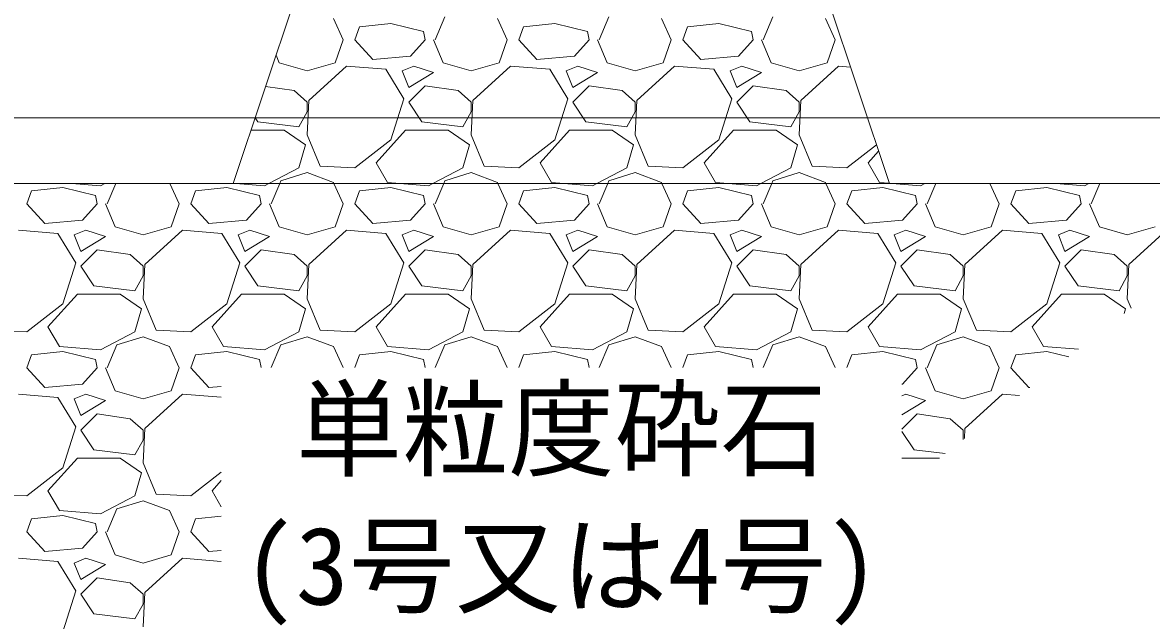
# Model space of a CAD drawing. Units: millimetres at full size, sheet at 1:20; details may follow other scales. Extents: x 0 to 23340, y -4498 to 8520.
# Drawn here: x 913.2 to 1257.4, y 4023 to 4205.2 of the extents above; entities that cross this region are included whole.
import ezdxf
from ezdxf.enums import TextEntityAlignment as Align

# ---------------------------------------------------------------- set-up
doc = ezdxf.new("R2010")
doc.units = ezdxf.units.MM
doc.header["$LTSCALE"] = 20
doc.linetypes.add('DASHED', pattern=[7.5, 6, -1.5])
for name, color, linetype, lineweight in [('HOLE', 7, 'DASHED', 13), ('KIJUN', 5, 'Continuous', 5), ('SUNPO', 3, 'Continuous', 13), ('ﾊｯﾁﾝｸﾞ', 7, 'Continuous', 5)]:
    doc.layers.add(name, color=color, linetype=linetype, lineweight=lineweight)
doc.styles.add('ＭＳ ゴシック', font='')
doc.styles.get('ＭＳ ゴシック').set_extended_font_data('MS Gothic')

msp = doc.modelspace()

# ---------------------------------------------------------------- linework, layer by layer
at = {"layer": 'HOLE'}
msp.add_lwpolyline([(1002.48, 4231.2), (1152.48, 4231.2), (1177.48, 4156.2), (977.48, 4156.2)], close=True, dxfattribs=at)
at = {"layer": 'KIJUN', "color": 7, "lineweight": 13}
msp.add_line((867.48, 4176.2), (1287.48, 4176.2), dxfattribs=at)
msp.add_lwpolyline([(952.48, 4631.2), (916.48, 4651.2), (912.48, 4726.2), (870.48, 4726.2), (867.48, 4723.2), (867.48, 4176.2), (887.48, 4156.2), (1267.48, 4156.2), (1287.48, 4176.2), (1287.48, 4723.2), (1284.48, 4726.2), (1242.48, 4726.2), (1238.48, 4651.2), (1202.48, 4631.2), (1200.48, 4591.2), (1227.48, 4526.2), (1219.12, 4279.5)], dxfattribs=at)
msp.add_lwpolyline([(1287.48, 4556.2), (1287.48, 4176.2), (1267.48, 4156.2), (887.48, 4156.2), (867.48, 4176.2), (867.48, 4556.2), (667.48, 4556.2), (667.48, 3956.2), (1487.48, 3956.2), (1487.48, 4556.2)], close=True, dxfattribs=at)
at = {"layer": 'ﾊｯﾁﾝｸﾞ'}
for p, q in [((1008, 4206.5), (1011, 4200)), ((1039, 4200), (1042, 4207)), ((1058, 4206.5), (1061, 4200)), ((1089, 4200), (1092, 4207)), ((1108, 4206.5), (1111, 4200)), ((1139, 4200), (1142, 4207)), ((1158, 4206.5), (1161, 4200)), ((1014.5, 4200), (1016, 4204)), ((1025.5, 4205), (1016, 4204)), ((1035.5, 4202.5), (1025.5, 4205)), ((1036, 4200), (1035.5, 4202.5)), ((1064.5, 4200), (1066, 4204)), ((1075.5, 4205), (1066, 4204)), ((1085.5, 4202.5), (1075.5, 4205)), ((1086, 4200), (1085.5, 4202.5)), ((1114.5, 4200), (1116, 4204)), ((1125.5, 4205), (1116, 4204)), ((1135.5, 4202.5), (1125.5, 4205)), ((1136, 4200), (1135.5, 4202.5)), ((1008.5, 4193), (1011, 4200)), ((1020, 4194), (1014.5, 4200)), ((1036, 4200), (1031.5, 4195)), ((1038.5, 4200), (1041.5, 4193)), ((1058.5, 4193), (1061, 4200)), ((1070, 4194), (1064.5, 4200)), ((1086, 4200), (1081.5, 4195)), ((1088.5, 4200), (1091.5, 4193)), ((1108.5, 4193), (1111, 4200)), ((1120, 4194), (1114.5, 4200)), ((1136, 4200), (1131.5, 4195)), ((1138.5, 4200), (1141.5, 4193)), ((1158.5, 4193), (1161, 4200)), ((990.52, 4195.29), (991.5, 4193)), ((1031.5, 4195), (1020, 4194)), ((1081.5, 4195), (1070, 4194)), ((1131.5, 4195), (1120, 4194)), ((991.5, 4193), (1000, 4190.5)), ((1000, 4190.5), (1008.5, 4193)), ((1012, 4192), (1000.5, 4181.5)), ((1024, 4191), (1012, 4192)), ((1032.5, 4192), (1029, 4190.5)), ((1038.5, 4190), (1032.5, 4192)), ((1041.5, 4193), (1050, 4190.5)), ((1050, 4190.5), (1058.5, 4193)), ((1062, 4192), (1050.5, 4181.5)), ((1074, 4191), (1062, 4192)), ((1082.5, 4192), (1079, 4190.5)), ((1088.5, 4190), (1082.5, 4192)), ((1091.5, 4193), (1100, 4190.5)), ((1100, 4190.5), (1108.5, 4193)), ((1112, 4192), (1100.5, 4181.5)), ((1124, 4191), (1112, 4192)), ((1132.5, 4192), (1129, 4190.5)), ((1138.5, 4190), (1132.5, 4192)), ((1141.5, 4193), (1150, 4190.5)), ((1150, 4190.5), (1158.5, 4193)), ((1162, 4192), (1150.5, 4181.5)), ((1165.65, 4191.7), (1162, 4192)), ((1029.5, 4182), (1024, 4191)), ((1029, 4190.5), (1031, 4185.5)), ((1031, 4185.5), (1038.5, 4190)), ((1079.5, 4182), (1074, 4191)), ((1079, 4190.5), (1081, 4185.5)), ((1081, 4185.5), (1088.5, 4190)), ((1129.5, 4182), (1124, 4191)), ((1129, 4190.5), (1131, 4185.5)), ((1131, 4185.5), (1138.5, 4190)), ((996, 4184.5), (987.35, 4185.8)), ((1036, 4186), (1031, 4181)), ((1046, 4184.5), (1036, 4186)), ((1086, 4186), (1081, 4181)), ((1096, 4184.5), (1086, 4186)), ((1136, 4186), (1131, 4181)), ((1146, 4184.5), (1136, 4186)), ((1000, 4181), (996, 4184.5)), ((1000.5, 4181.5), (1000, 4171)), ((1025.5, 4169.5), (1029.5, 4182)), ((1050, 4181), (1046, 4184.5)), ((1050.5, 4181.5), (1050, 4171)), ((1075.5, 4169.5), (1079.5, 4182)), ((1100, 4181), (1096, 4184.5)), ((1100.5, 4181.5), (1100, 4171)), ((1125.5, 4169.5), (1129.5, 4182)), ((1150, 4181), (1146, 4184.5)), ((1150.5, 4181.5), (1150, 4171)), ((997.5, 4173.5), (1000, 4178)), ((1000, 4178), (1000, 4181)), ((1031, 4181), (1035, 4175)), ((1047.5, 4173.5), (1050, 4178)), ((1050, 4178), (1050, 4181)), ((1081, 4181), (1085, 4175)), ((1097.5, 4173.5), (1100, 4178)), ((1100, 4178), (1100, 4181)), ((1131, 4181), (1135, 4175)), ((1147.5, 4173.5), (1150, 4178)), ((1150, 4178), (1150, 4181)), ((984.17, 4176.25), (985, 4175)), ((985, 4175), (997.5, 4173.5)), ((1035, 4175), (1047.5, 4173.5)), ((1085, 4175), (1097.5, 4173.5)), ((1135, 4175), (1147.5, 4173.5)), ((982.92, 4172.5), (993, 4172.5)), ((993, 4172.5), (999.5, 4168)), ((1000, 4171), (1004, 4161.5)), ((1021, 4162.5), (1030, 4172.5)), ((1030, 4172.5), (1043, 4172.5)), ((1043, 4172.5), (1049.5, 4168)), ((1050, 4171), (1054, 4161.5)), ((1071, 4162.5), (1080, 4172.5)), ((1080, 4172.5), (1093, 4172.5)), ((1093, 4172.5), (1099.5, 4168)), ((1100, 4171), (1104, 4161.5)), ((1121, 4162.5), (1130, 4172.5)), ((1130, 4172.5), (1143, 4172.5)), ((1143, 4172.5), (1149.5, 4168)), ((1150, 4171), (1154, 4161.5)), ((999.5, 4168), (997.5, 4161)), ((1014.5, 4161), (1025.5, 4169.5)), ((1049.5, 4168), (1047.5, 4161)), ((1064.5, 4161), (1075.5, 4169.5)), ((1099.5, 4168), (1097.5, 4161)), ((1114.5, 4161), (1125.5, 4169.5)), ((1149.5, 4168), (1147.5, 4161)), ((1164.5, 4161), (1173.55, 4167.99)), ((1171, 4162.5), (1174.2, 4166.05)), ((997.5, 4161), (988.33, 4156.2)), ((1004, 4161.5), (1014.5, 4161)), ((1024.5, 4156.5), (1021, 4162.5)), ((1047.5, 4161), (1038.33, 4156.2)), ((1054, 4161.5), (1064.5, 4161)), ((1074.5, 4156.5), (1071, 4162.5)), ((1097.5, 4161), (1088.33, 4156.2)), ((1104, 4161.5), (1114.5, 4161)), ((1124.5, 4156.5), (1121, 4162.5)), ((1147.5, 4161), (1138.33, 4156.2)), ((1154, 4161.5), (1164.5, 4161)), ((1174.5, 4156.5), (1171, 4162.5)), ((992, 4157), (1000, 4159.5)), ((1000, 4159.5), (1008, 4156.5)), ((1042, 4157), (1050, 4159.5)), ((1050, 4159.5), (1058, 4156.5)), ((1092, 4157), (1100, 4159.5)), ((1100, 4159.5), (1108, 4156.5)), ((1142, 4157), (1150, 4159.5)), ((1150, 4159.5), (1158, 4156.5)), ((914.5, 4150), (916, 4154)), ((925.5, 4155), (916, 4154)), ((935.5, 4152.5), (925.5, 4155)), ((937, 4155.5), (928.3, 4156.2)), ((938.33, 4156.2), (937, 4155.5)), ((939, 4150), (941.66, 4156.2)), ((958.14, 4156.2), (961, 4150)), ((964.5, 4150), (966, 4154)), ((975.5, 4155), (966, 4154)), ((985.5, 4152.5), (975.5, 4155)), ((978.3, 4156.2), (977.51, 4156.26)), ((987, 4155.5), (978.3, 4156.2)), ((988.33, 4156.2), (987, 4155.5)), ((989, 4150), (991.66, 4156.2)), ((991.66, 4156.2), (992, 4157)), ((1008, 4156.5), (1008.14, 4156.2)), ((1008.14, 4156.2), (1011, 4150)), ((1014.5, 4150), (1016, 4154)), ((1025.5, 4155), (1016, 4154)), ((1028.3, 4156.2), (1024.5, 4156.5)), ((1035.5, 4152.5), (1025.5, 4155)), ((1037, 4155.5), (1028.3, 4156.2)), ((1038.33, 4156.2), (1037, 4155.5)), ((1039, 4150), (1041.66, 4156.2)), ((1041.66, 4156.2), (1042, 4157)), ((1058, 4156.5), (1058.14, 4156.2)), ((1058.14, 4156.2), (1061, 4150)), ((1064.5, 4150), (1066, 4154)), ((1075.5, 4155), (1066, 4154)), ((1078.3, 4156.2), (1074.5, 4156.5)), ((1085.5, 4152.5), (1075.5, 4155)), ((1087, 4155.5), (1078.3, 4156.2)), ((1088.33, 4156.2), (1087, 4155.5)), ((1089, 4150), (1091.66, 4156.2)), ((1091.66, 4156.2), (1092, 4157)), ((1108, 4156.5), (1108.14, 4156.2)), ((1108.14, 4156.2), (1111, 4150)), ((1114.5, 4150), (1116, 4154)), ((1125.5, 4155), (1116, 4154)), ((1128.3, 4156.2), (1124.5, 4156.5)), ((1135.5, 4152.5), (1125.5, 4155)), ((1137, 4155.5), (1128.3, 4156.2)), ((1138.33, 4156.2), (1137, 4155.5)), ((1139, 4150), (1141.66, 4156.2)), ((1141.66, 4156.2), (1142, 4157)), ((1158, 4156.5), (1158.14, 4156.2)), ((1158.14, 4156.2), (1161, 4150)), ((1164.5, 4150), (1166, 4154)), ((1175.5, 4155), (1166, 4154)), ((1177.46, 4156.26), (1174.5, 4156.5)), ((1185.5, 4152.5), (1175.5, 4155)), ((1187, 4155.5), (1178.3, 4156.2)), ((1188.33, 4156.2), (1187, 4155.5)), ((1189, 4150), (1191.66, 4156.2)), ((1208.14, 4156.2), (1211, 4150)), ((1214.5, 4150), (1216, 4154)), ((1225.5, 4155), (1216, 4154)), ((1235.5, 4152.5), (1225.5, 4155)), ((1237, 4155.5), (1228.3, 4156.2)), ((1238.33, 4156.2), (1237, 4155.5)), ((1239, 4150), (1241.66, 4156.2)), ((936, 4150), (935.5, 4152.5)), ((986, 4150), (985.5, 4152.5)), ((1036, 4150), (1035.5, 4152.5)), ((1086, 4150), (1085.5, 4152.5)), ((1136, 4150), (1135.5, 4152.5)), ((1186, 4150), (1185.5, 4152.5)), ((1236, 4150), (1235.5, 4152.5)), ((920, 4144), (914.5, 4150)), ((936, 4150), (931.5, 4145)), ((938.5, 4150), (941.5, 4143)), ((958.5, 4143), (961, 4150)), ((970, 4144), (964.5, 4150)), ((986, 4150), (981.5, 4145)), ((988.5, 4150), (991.5, 4143)), ((1008.5, 4143), (1011, 4150)), ((1020, 4144), (1014.5, 4150)), ((1036, 4150), (1031.5, 4145)), ((1038.5, 4150), (1041.5, 4143)), ((1058.5, 4143), (1061, 4150)), ((1070, 4144), (1064.5, 4150)), ((1086, 4150), (1081.5, 4145)), ((1088.5, 4150), (1091.5, 4143)), ((1108.5, 4143), (1111, 4150)), ((1120, 4144), (1114.5, 4150)), ((1136, 4150), (1131.5, 4145)), ((1138.5, 4150), (1141.5, 4143)), ((1158.5, 4143), (1161, 4150)), ((1170, 4144), (1164.5, 4150)), ((1186, 4150), (1181.5, 4145)), ((1188.5, 4150), (1191.5, 4143)), ((1208.5, 4143), (1211, 4150)), ((1220, 4144), (1214.5, 4150)), ((1236, 4150), (1231.5, 4145)), ((1238.5, 4150), (1241.5, 4143)), ((931.5, 4145), (920, 4144)), ((981.5, 4145), (970, 4144)), ((1031.5, 4145), (1020, 4144)), ((1081.5, 4145), (1070, 4144)), ((1131.5, 4145), (1120, 4144)), ((1181.5, 4145), (1170, 4144)), ((1231.5, 4145), (1220, 4144)), ((924, 4141), (912, 4142)), ((929.5, 4132), (924, 4141)), ((932.5, 4142), (929, 4140.5)), ((929, 4140.5), (931, 4135.5)), ((931, 4135.5), (938.5, 4140)), ((938.5, 4140), (932.5, 4142)), ((941.5, 4143), (950, 4140.5)), ((950, 4140.5), (958.5, 4143)), ((962, 4142), (950.5, 4131.5)), ((974, 4141), (962, 4142)), ((979.5, 4132), (974, 4141)), ((982.5, 4142), (979, 4140.5)), ((979, 4140.5), (981, 4135.5)), ((981, 4135.5), (988.5, 4140)), ((988.5, 4140), (982.5, 4142)), ((991.5, 4143), (1000, 4140.5)), ((1000, 4140.5), (1008.5, 4143)), ((1012, 4142), (1000.5, 4131.5)), ((1024, 4141), (1012, 4142)), ((1029.5, 4132), (1024, 4141)), ((1032.5, 4142), (1029, 4140.5)), ((1029, 4140.5), (1031, 4135.5)), ((1031, 4135.5), (1038.5, 4140)), ((1038.5, 4140), (1032.5, 4142)), ((1041.5, 4143), (1050, 4140.5)), ((1050, 4140.5), (1058.5, 4143)), ((1062, 4142), (1050.5, 4131.5)), ((1074, 4141), (1062, 4142)), ((1079.5, 4132), (1074, 4141)), ((1082.5, 4142), (1079, 4140.5)), ((1079, 4140.5), (1081, 4135.5)), ((1081, 4135.5), (1088.5, 4140)), ((1088.5, 4140), (1082.5, 4142)), ((1091.5, 4143), (1100, 4140.5)), ((1100, 4140.5), (1108.5, 4143)), ((1112, 4142), (1100.5, 4131.5)), ((1124, 4141), (1112, 4142)), ((1129.5, 4132), (1124, 4141)), ((1132.5, 4142), (1129, 4140.5)), ((1129, 4140.5), (1131, 4135.5)), ((1131, 4135.5), (1138.5, 4140)), ((1138.5, 4140), (1132.5, 4142)), ((1141.5, 4143), (1150, 4140.5)), ((1150, 4140.5), (1158.5, 4143)), ((1162, 4142), (1150.5, 4131.5)), ((1174, 4141), (1162, 4142)), ((1179.5, 4132), (1174, 4141)), ((1182.5, 4142), (1179, 4140.5)), ((1179, 4140.5), (1181, 4135.5)), ((1181, 4135.5), (1188.5, 4140)), ((1188.5, 4140), (1182.5, 4142)), ((1191.5, 4143), (1200, 4140.5)), ((1200, 4140.5), (1208.5, 4143)), ((1212, 4142), (1200.5, 4131.5)), ((1224, 4141), (1212, 4142)), ((1229.5, 4132), (1224, 4141)), ((1232.5, 4142), (1229, 4140.5)), ((1229, 4140.5), (1231, 4135.5)), ((1231, 4135.5), (1238.5, 4140)), ((1238.5, 4140), (1232.5, 4142)), ((1241.5, 4143), (1250, 4140.5)), ((1250, 4140.5), (1258.5, 4143)), ((1262, 4142), (1250.5, 4131.5)), ((936, 4136), (931, 4131)), ((946, 4134.5), (936, 4136)), ((950, 4131), (946, 4134.5)), ((986, 4136), (981, 4131)), ((996, 4134.5), (986, 4136)), ((1000, 4131), (996, 4134.5)), ((1036, 4136), (1031, 4131)), ((1046, 4134.5), (1036, 4136)), ((1050, 4131), (1046, 4134.5)), ((1086, 4136), (1081, 4131)), ((1096, 4134.5), (1086, 4136)), ((1100, 4131), (1096, 4134.5)), ((1136, 4136), (1131, 4131)), ((1146, 4134.5), (1136, 4136)), ((1150, 4131), (1146, 4134.5)), ((1186, 4136), (1181, 4131)), ((1196, 4134.5), (1186, 4136)), ((1200, 4131), (1196, 4134.5)), ((1236, 4136), (1231, 4131)), ((1246, 4134.5), (1236, 4136)), ((1250, 4131), (1246, 4134.5)), ((925.5, 4119.5), (929.5, 4132)), ((931, 4131), (935, 4125)), ((950.5, 4131.5), (950, 4121)), ((950, 4128), (950, 4131)), ((975.5, 4119.5), (979.5, 4132)), ((981, 4131), (985, 4125)), ((1000.5, 4131.5), (1000, 4121)), ((1000, 4128), (1000, 4131)), ((1025.5, 4119.5), (1029.5, 4132)), ((1031, 4131), (1035, 4125)), ((1050.5, 4131.5), (1050, 4121)), ((1050, 4128), (1050, 4131)), ((1075.5, 4119.5), (1079.5, 4132)), ((1081, 4131), (1085, 4125)), ((1100.5, 4131.5), (1100, 4121)), ((1100, 4128), (1100, 4131)), ((1125.5, 4119.5), (1129.5, 4132)), ((1131, 4131), (1135, 4125)), ((1150.5, 4131.5), (1150, 4121)), ((1150, 4128), (1150, 4131)), ((1175.5, 4119.5), (1179.5, 4132)), ((1181, 4131), (1185, 4125)), ((1200.5, 4131.5), (1200, 4121)), ((1200, 4128), (1200, 4131)), ((1225.5, 4119.5), (1229.5, 4132)), ((1231, 4131), (1235, 4125)), ((1250.5, 4131.5), (1250, 4121)), ((1250, 4128), (1250, 4131)), ((947.5, 4123.5), (950, 4128)), ((997.5, 4123.5), (1000, 4128)), ((1047.5, 4123.5), (1050, 4128)), ((1097.5, 4123.5), (1100, 4128)), ((1147.5, 4123.5), (1150, 4128)), ((1197.5, 4123.5), (1200, 4128)), ((1247.5, 4123.5), (1250, 4128)), ((935, 4125), (947.5, 4123.5)), ((985, 4125), (997.5, 4123.5)), ((1035, 4125), (1047.5, 4123.5)), ((1085, 4125), (1097.5, 4123.5)), ((1135, 4125), (1147.5, 4123.5)), ((1185, 4125), (1197.5, 4123.5)), ((1235, 4125), (1247.5, 4123.5)), ((914.5, 4111), (925.5, 4119.5)), ((921, 4112.5), (930, 4122.5)), ((930, 4122.5), (943, 4122.5)), ((943, 4122.5), (949.5, 4118)), ((950, 4121), (954, 4111.5)), ((964.5, 4111), (975.5, 4119.5)), ((971, 4112.5), (980, 4122.5)), ((980, 4122.5), (993, 4122.5)), ((993, 4122.5), (999.5, 4118)), ((1000, 4121), (1004, 4111.5)), ((1014.5, 4111), (1025.5, 4119.5)), ((1021, 4112.5), (1030, 4122.5)), ((1030, 4122.5), (1043, 4122.5)), ((1043, 4122.5), (1049.5, 4118)), ((1050, 4121), (1054, 4111.5)), ((1064.5, 4111), (1075.5, 4119.5)), ((1071, 4112.5), (1080, 4122.5)), ((1080, 4122.5), (1093, 4122.5)), ((1093, 4122.5), (1099.5, 4118)), ((1100, 4121), (1104, 4111.5)), ((1114.5, 4111), (1125.5, 4119.5)), ((1121, 4112.5), (1130, 4122.5)), ((1130, 4122.5), (1143, 4122.5)), ((1143, 4122.5), (1149.5, 4118)), ((1150, 4121), (1154, 4111.5)), ((1164.5, 4111), (1175.5, 4119.5)), ((1171, 4112.5), (1180, 4122.5)), ((1180, 4122.5), (1193, 4122.5)), ((1193, 4122.5), (1199.5, 4118)), ((1200, 4121), (1204, 4111.5)), ((1214.5, 4111), (1225.5, 4119.5)), ((1221, 4112.5), (1230, 4122.5)), ((1230, 4122.5), (1243, 4122.5)), ((1243, 4122.5), (1249.5, 4118)), ((1250, 4121), (1251.18, 4118.2)), ((949.5, 4118), (947.5, 4111)), ((999.5, 4118), (997.5, 4111)), ((1049.5, 4118), (1047.5, 4111)), ((1099.5, 4118), (1097.5, 4111)), ((1149.5, 4118), (1147.5, 4111)), ((1199.5, 4118), (1197.5, 4111)), ((1249.5, 4118), (1249.09, 4116.57)), ((924.5, 4106.5), (921, 4112.5)), ((974.5, 4106.5), (971, 4112.5)), ((1024.5, 4106.5), (1021, 4112.5)), ((1074.5, 4106.5), (1071, 4112.5)), ((1124.5, 4106.5), (1121, 4112.5)), ((1174.5, 4106.5), (1171, 4112.5)), ((1224.5, 4106.5), (1221, 4112.5)), ((904, 4111.5), (914.5, 4111)), ((947.5, 4111), (937, 4105.5)), ((942, 4107), (950, 4109.5)), ((950, 4109.5), (958, 4106.5)), ((954, 4111.5), (964.5, 4111)), ((997.5, 4111), (987, 4105.5)), ((992, 4107), (1000, 4109.5)), ((1000, 4109.5), (1008, 4106.5)), ((1004, 4111.5), (1014.5, 4111)), ((1047.5, 4111), (1037, 4105.5)), ((1042, 4107), (1050, 4109.5)), ((1050, 4109.5), (1058, 4106.5)), ((1054, 4111.5), (1064.5, 4111)), ((1097.5, 4111), (1087, 4105.5)), ((1092, 4107), (1100, 4109.5)), ((1100, 4109.5), (1108, 4106.5)), ((1104, 4111.5), (1114.5, 4111)), ((1147.5, 4111), (1137, 4105.5)), ((1142, 4107), (1150, 4109.5)), ((1150, 4109.5), (1158, 4106.5)), ((1154, 4111.5), (1164.5, 4111)), ((1197.5, 4111), (1187, 4105.5)), ((1192, 4107), (1200, 4109.5)), ((1200, 4109.5), (1208, 4106.5)), ((1204, 4111.5), (1214.5, 4111)), ((937, 4105.5), (924.5, 4106.5)), ((939, 4100), (942, 4107)), ((958, 4106.5), (961, 4100)), ((987, 4105.5), (974.5, 4106.5)), ((989.04, 4100.09), (992, 4107)), ((1008, 4106.5), (1010.96, 4100.09)), ((1037, 4105.5), (1024.5, 4106.5)), ((1039.04, 4100.09), (1042, 4107)), ((1058, 4106.5), (1060.96, 4100.09)), ((1087, 4105.5), (1074.5, 4106.5)), ((1089.04, 4100.09), (1092, 4107)), ((1108, 4106.5), (1110.96, 4100.09)), ((1137, 4105.5), (1124.5, 4106.5)), ((1139.04, 4100.09), (1142, 4107)), ((1158, 4106.5), (1160.96, 4100.09)), ((1187, 4105.5), (1174.5, 4106.5)), ((1189, 4100), (1192, 4107)), ((1208, 4106.5), (1211, 4100)), ((1235.14, 4105.65), (1224.5, 4106.5)), ((914.5, 4100), (916, 4104)), ((925.5, 4105), (916, 4104)), ((935.5, 4102.5), (925.5, 4105)), ((936, 4100), (935.5, 4102.5)), ((964.5, 4100), (966, 4104)), ((975.5, 4105), (966, 4104)), ((985.5, 4102.5), (975.5, 4105)), ((985.98, 4100.09), (985.5, 4102.5)), ((1014.54, 4100.09), (1016, 4104)), ((1025.5, 4105), (1016, 4104)), ((1035.5, 4102.5), (1025.5, 4105)), ((1035.98, 4100.09), (1035.5, 4102.5)), ((1064.54, 4100.09), (1066, 4104)), ((1075.5, 4105), (1066, 4104)), ((1085.5, 4102.5), (1075.5, 4105)), ((1085.98, 4100.09), (1085.5, 4102.5)), ((1114.54, 4100.09), (1116, 4104)), ((1125.5, 4105), (1116, 4104)), ((1135.5, 4102.5), (1125.5, 4105)), ((1135.98, 4100.09), (1135.5, 4102.5)), ((1164.54, 4100.09), (1166, 4104)), ((1175.5, 4105), (1166, 4104)), ((1185.5, 4102.5), (1175.5, 4105)), ((1186, 4100), (1185.5, 4102.5)), ((1214.5, 4100), (1216, 4104)), ((1225.5, 4105), (1216, 4104)), ((1232.18, 4103.33), (1225.5, 4105)), ((920, 4094), (914.5, 4100)), ((936, 4100), (931.5, 4095)), ((938.5, 4100), (941.5, 4093)), ((958.5, 4093), (961, 4100)), ((970, 4094), (964.5, 4100)), ((1186, 4100), (1181.5, 4095)), ((1188.5, 4100), (1191.5, 4093)), ((1208.5, 4093), (1211, 4100)), ((1220, 4094), (1214.5, 4100)), ((924, 4091), (912, 4092)), ((931.5, 4095), (920, 4094)), ((932.5, 4092), (929, 4090.5)), ((938.5, 4090), (932.5, 4092)), ((941.5, 4093), (950, 4090.5)), ((950, 4090.5), (958.5, 4093)), ((962, 4092), (950.5, 4081.5)), ((973.84, 4091.01), (962, 4092)), ((973.84, 4094.33), (970, 4094)), ((1181.5, 4095), (1181.26, 4094.98)), ((1182.5, 4092), (1181.26, 4091.47)), ((1188.5, 4090), (1182.5, 4092)), ((1191.5, 4093), (1200, 4090.5)), ((1200, 4090.5), (1208.5, 4093)), ((1212, 4092), (1200.5, 4081.5)), ((1217.15, 4091.57), (1212, 4092)), ((1220.28, 4094.02), (1220, 4094)), ((929.5, 4082), (924, 4091)), ((929, 4090.5), (931, 4085.5)), ((931, 4085.5), (938.5, 4090)), ((1181.26, 4085.66), (1188.5, 4090)), ((936, 4086), (931, 4081)), ((946, 4084.5), (936, 4086)), ((1186, 4086), (1181.26, 4081.26)), ((1196, 4084.5), (1186, 4086)), ((925.5, 4069.5), (929.5, 4082)), ((950, 4081), (946, 4084.5)), ((950.5, 4081.5), (950, 4071)), ((1200, 4081), (1196, 4084.5)), ((1200.5, 4081.5), (1200.35, 4078.43)), ((931, 4081), (935, 4075)), ((947.5, 4073.5), (950, 4078)), ((950, 4078), (950, 4081)), ((1181.26, 4080.61), (1185, 4075)), ((1200, 4078.16), (1200, 4081)), ((935, 4075), (947.5, 4073.5)), ((1185, 4075), (1194.51, 4073.86)), ((921, 4062.5), (930, 4072.5)), ((930, 4072.5), (943, 4072.5)), ((943, 4072.5), (949.5, 4068)), ((950, 4071), (954, 4061.5)), ((1181.26, 4072.5), (1192.77, 4072.5)), ((914.5, 4061), (925.5, 4069.5)), ((949.5, 4068), (947.5, 4061)), ((964.5, 4061), (973.84, 4068.21)), ((971, 4062.5), (973.84, 4065.65)), ((904, 4061.5), (914.5, 4061)), ((924.5, 4056.5), (921, 4062.5)), ((947.5, 4061), (937, 4055.5)), ((954, 4061.5), (964.5, 4061)), ((973.84, 4057.64), (971, 4062.5)), ((942, 4057), (950, 4059.5)), ((950, 4059.5), (958, 4056.5)), ((914.5, 4050), (916, 4054)), ((925.5, 4055), (916, 4054)), ((937, 4055.5), (924.5, 4056.5)), ((935.5, 4052.5), (925.5, 4055)), ((939, 4050), (942, 4057)), ((958, 4056.5), (961, 4050)), ((964.5, 4050), (966, 4054)), ((973.84, 4054.82), (966, 4054)), ((936, 4050), (935.5, 4052.5)), ((920, 4044), (914.5, 4050)), ((936, 4050), (931.5, 4045)), ((938.5, 4050), (941.5, 4043)), ((958.5, 4043), (961, 4050)), ((970, 4044), (964.5, 4050)), ((931.5, 4045), (920, 4044)), ((973.84, 4044.33), (970, 4044)), ((924, 4041), (912, 4042)), ((929.5, 4032), (924, 4041)), ((932.5, 4042), (929, 4040.5)), ((929, 4040.5), (931, 4035.5)), ((938.5, 4040), (932.5, 4042)), ((941.5, 4043), (950, 4040.5)), ((950, 4040.5), (958.5, 4043)), ((962, 4042), (950.5, 4031.5)), ((973.84, 4041.01), (962, 4042)), ((931, 4035.5), (938.5, 4040)), ((936, 4036), (931, 4031)), ((946, 4034.5), (936, 4036)), ((950, 4031), (946, 4034.5)), ((925.5, 4019.5), (929.5, 4032)), ((931, 4031), (935, 4025)), ((950.5, 4031.5), (950, 4021)), ((950, 4028), (950, 4031)), ((947.5, 4023.5), (950, 4028)), ((935, 4025), (947.5, 4023.5))]:
    msp.add_line(p, q, dxfattribs=at)

# ---------------------------------------------------------------- texts
at = {"layer": 'SUNPO', "style": 'ＭＳ ゴシック'}
for s, p in [('単粒度砕石', (996.55, 4093.22)), ('(3号又は4号)', (980.36, 4051.55))]:
    msp.add_text(s, height=23.74, dxfattribs=at).set_placement(p, align=Align.TOP_LEFT)

doc.saveas('drawing.dxf')
